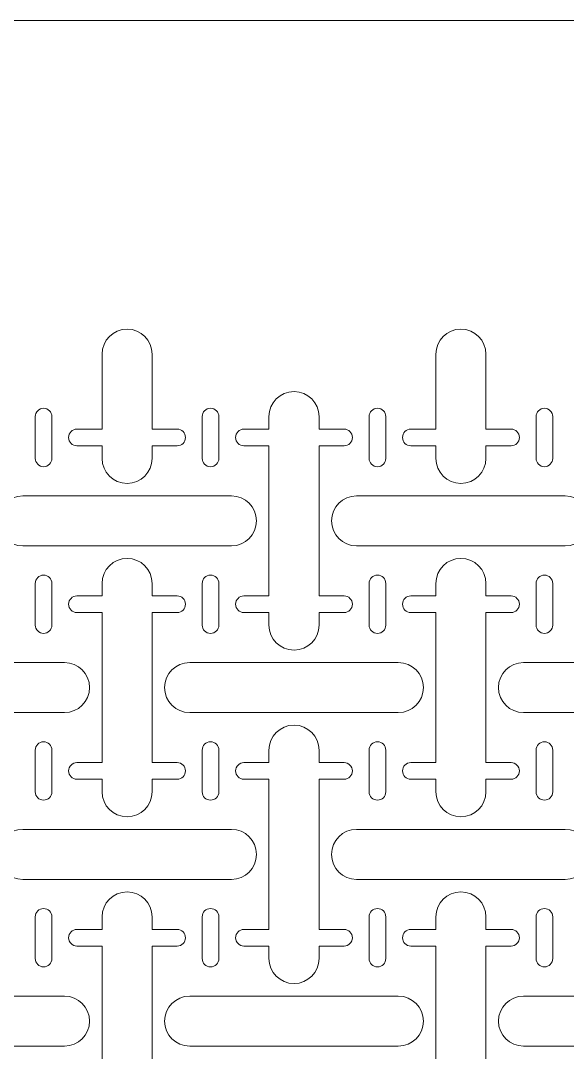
# Model space of a CAD drawing. Header units: metres. Extents: x 0 to 140, y 0 to 240.
# Drawn here: x 33.6 to 66.4, y 178.1 to 240 of the extents above; entities that cross this region are included whole.
import ezdxf

# ---------------------------------------------------------------- set-up
doc = ezdxf.new("R2010")
doc.units = ezdxf.units.M
doc.layers.add('TOP', color=1, linetype='Continuous', lineweight=0)

msp = doc.modelspace()

# ---------------------------------------------------------------- linework, layer by layer
at = {"layer": 'TOP'}
for p, q in [((140, 240), (0, 240)), ((38.5, 215.5), (38.5, 220)), ((41.5, 215.5), (41.5, 220)), ((58.5, 215.5), (58.5, 220)), ((61.5, 215.5), (61.5, 220)), ((34.5, 213.75), (34.5, 216.25)), ((34.5, 213.75), (34.5, 216.25)), ((34.5, 213.75), (34.5, 216.25)), ((34.5, 213.75), (34.5, 216.25)), ((34.5, 213.75), (34.5, 216.25)), ((34.5, 213.75), (34.5, 216.25)), ((34.5, 213.75), (34.5, 216.25)), ((34.5, 213.75), (34.5, 216.25)), ((34.5, 213.75), (34.5, 216.25)), ((34.5, 213.75), (34.5, 216.25)), ((34.5, 213.75), (34.5, 216.25)), ((34.5, 213.75), (34.5, 216.25)), ((34.5, 213.75), (34.5, 216.25)), ((35.5, 213.75), (35.5, 216.25)), ((35.5, 213.75), (35.5, 216.25)), ((35.5, 213.75), (35.5, 216.25)), ((35.5, 213.75), (35.5, 216.25)), ((35.5, 213.75), (35.5, 216.25)), ((35.5, 213.75), (35.5, 216.25)), ((35.5, 213.75), (35.5, 216.25)), ((35.5, 213.75), (35.5, 216.25)), ((35.5, 213.75), (35.5, 216.25)), ((35.5, 213.75), (35.5, 216.25)), ((35.5, 213.75), (35.5, 216.25)), ((35.5, 213.75), (35.5, 216.25)), ((35.5, 213.75), (35.5, 216.25)), ((44.5, 213.75), (44.5, 216.25)), ((44.5, 213.75), (44.5, 216.25)), ((44.5, 213.75), (44.5, 216.25)), ((44.5, 213.75), (44.5, 216.25)), ((44.5, 213.75), (44.5, 216.25)), ((44.5, 213.75), (44.5, 216.25)), ((44.5, 213.75), (44.5, 216.25)), ((44.5, 213.75), (44.5, 216.25)), ((44.5, 213.75), (44.5, 216.25)), ((44.5, 213.75), (44.5, 216.25)), ((44.5, 213.75), (44.5, 216.25)), ((44.5, 213.75), (44.5, 216.25)), ((44.5, 213.75), (44.5, 216.25)), ((45.5, 213.75), (45.5, 216.25)), ((45.5, 213.75), (45.5, 216.25)), ((45.5, 213.75), (45.5, 216.25)), ((45.5, 213.75), (45.5, 216.25)), ((45.5, 213.75), (45.5, 216.25)), ((45.5, 213.75), (45.5, 216.25)), ((45.5, 213.75), (45.5, 216.25)), ((45.5, 213.75), (45.5, 216.25)), ((45.5, 213.75), (45.5, 216.25)), ((45.5, 213.75), (45.5, 216.25)), ((45.5, 213.75), (45.5, 216.25)), ((45.5, 213.75), (45.5, 216.25)), ((45.5, 213.75), (45.5, 216.25)), ((48.5, 215.5), (48.5, 216.25)), ((51.5, 215.5), (51.5, 216.25)), ((54.5, 213.75), (54.5, 216.25)), ((54.5, 213.75), (54.5, 216.25)), ((54.5, 213.75), (54.5, 216.25)), ((54.5, 213.75), (54.5, 216.25)), ((54.5, 213.75), (54.5, 216.25)), ((54.5, 213.75), (54.5, 216.25)), ((54.5, 213.75), (54.5, 216.25)), ((54.5, 213.75), (54.5, 216.25)), ((54.5, 213.75), (54.5, 216.25)), ((54.5, 213.75), (54.5, 216.25)), ((54.5, 213.75), (54.5, 216.25)), ((54.5, 213.75), (54.5, 216.25)), ((54.5, 213.75), (54.5, 216.25)), ((55.5, 213.75), (55.5, 216.25)), ((55.5, 213.75), (55.5, 216.25)), ((55.5, 213.75), (55.5, 216.25)), ((55.5, 213.75), (55.5, 216.25)), ((55.5, 213.75), (55.5, 216.25)), ((55.5, 213.75), (55.5, 216.25)), ((55.5, 213.75), (55.5, 216.25)), ((55.5, 213.75), (55.5, 216.25)), ((55.5, 213.75), (55.5, 216.25)), ((55.5, 213.75), (55.5, 216.25)), ((55.5, 213.75), (55.5, 216.25)), ((55.5, 213.75), (55.5, 216.25)), ((55.5, 213.75), (55.5, 216.25)), ((64.5, 213.75), (64.5, 216.25)), ((64.5, 213.75), (64.5, 216.25)), ((64.5, 213.75), (64.5, 216.25)), ((64.5, 213.75), (64.5, 216.25)), ((64.5, 213.75), (64.5, 216.25)), ((64.5, 213.75), (64.5, 216.25)), ((64.5, 213.75), (64.5, 216.25)), ((64.5, 213.75), (64.5, 216.25)), ((64.5, 213.75), (64.5, 216.25)), ((64.5, 213.75), (64.5, 216.25)), ((64.5, 213.75), (64.5, 216.25)), ((64.5, 213.75), (64.5, 216.25)), ((64.5, 213.75), (64.5, 216.25)), ((65.5, 213.75), (65.5, 216.25)), ((65.5, 213.75), (65.5, 216.25)), ((65.5, 213.75), (65.5, 216.25)), ((65.5, 213.75), (65.5, 216.25)), ((65.5, 213.75), (65.5, 216.25)), ((65.5, 213.75), (65.5, 216.25)), ((65.5, 213.75), (65.5, 216.25)), ((65.5, 213.75), (65.5, 216.25)), ((65.5, 213.75), (65.5, 216.25)), ((65.5, 213.75), (65.5, 216.25)), ((65.5, 213.75), (65.5, 216.25)), ((65.5, 213.75), (65.5, 216.25)), ((65.5, 213.75), (65.5, 216.25)), ((37, 215.5), (38.5, 215.5)), ((43, 215.5), (41.5, 215.5)), ((47, 215.5), (48.5, 215.5)), ((53, 215.5), (51.5, 215.5)), ((57, 215.5), (58.5, 215.5)), ((63, 215.5), (61.5, 215.5)), ((38.5, 214.5), (37, 214.5)), ((38.5, 213.75), (38.5, 214.5)), ((41.5, 213.75), (41.5, 214.5)), ((41.5, 214.5), (43, 214.5)), ((48.5, 214.5), (47, 214.5)), ((48.5, 205.5), (48.5, 214.5)), ((51.5, 205.5), (51.5, 214.5)), ((51.5, 214.5), (53, 214.5)), ((58.5, 214.5), (57, 214.5)), ((58.5, 213.75), (58.5, 214.5)), ((61.5, 213.75), (61.5, 214.5)), ((61.5, 214.5), (63, 214.5)), ((33.75, 211.5), (46.25, 211.5)), ((53.75, 211.5), (66.25, 211.5)), ((33.75, 208.5), (46.25, 208.5)), ((53.75, 208.5), (66.25, 208.5)), ((34.5, 203.75), (34.5, 206.25)), ((34.5, 203.75), (34.5, 206.25)), ((34.5, 203.75), (34.5, 206.25)), ((34.5, 203.75), (34.5, 206.25)), ((34.5, 203.75), (34.5, 206.25)), ((34.5, 203.75), (34.5, 206.25)), ((34.5, 203.75), (34.5, 206.25)), ((34.5, 203.75), (34.5, 206.25)), ((34.5, 203.75), (34.5, 206.25)), ((34.5, 203.75), (34.5, 206.25)), ((34.5, 203.75), (34.5, 206.25)), ((34.5, 203.75), (34.5, 206.25)), ((34.5, 203.75), (34.5, 206.25)), ((35.5, 203.75), (35.5, 206.25)), ((35.5, 203.75), (35.5, 206.25)), ((35.5, 203.75), (35.5, 206.25)), ((35.5, 203.75), (35.5, 206.25)), ((35.5, 203.75), (35.5, 206.25)), ((35.5, 203.75), (35.5, 206.25)), ((35.5, 203.75), (35.5, 206.25)), ((35.5, 203.75), (35.5, 206.25)), ((35.5, 203.75), (35.5, 206.25)), ((35.5, 203.75), (35.5, 206.25)), ((35.5, 203.75), (35.5, 206.25)), ((35.5, 203.75), (35.5, 206.25)), ((35.5, 203.75), (35.5, 206.25)), ((38.5, 205.5), (38.5, 206.25)), ((41.5, 205.5), (41.5, 206.25)), ((44.5, 203.75), (44.5, 206.25)), ((44.5, 203.75), (44.5, 206.25)), ((44.5, 203.75), (44.5, 206.25)), ((44.5, 203.75), (44.5, 206.25)), ((44.5, 203.75), (44.5, 206.25)), ((44.5, 203.75), (44.5, 206.25)), ((44.5, 203.75), (44.5, 206.25)), ((44.5, 203.75), (44.5, 206.25)), ((44.5, 203.75), (44.5, 206.25)), ((44.5, 203.75), (44.5, 206.25)), ((44.5, 203.75), (44.5, 206.25)), ((44.5, 203.75), (44.5, 206.25)), ((44.5, 203.75), (44.5, 206.25)), ((45.5, 203.75), (45.5, 206.25)), ((45.5, 203.75), (45.5, 206.25)), ((45.5, 203.75), (45.5, 206.25)), ((45.5, 203.75), (45.5, 206.25)), ((45.5, 203.75), (45.5, 206.25)), ((45.5, 203.75), (45.5, 206.25)), ((45.5, 203.75), (45.5, 206.25)), ((45.5, 203.75), (45.5, 206.25)), ((45.5, 203.75), (45.5, 206.25)), ((45.5, 203.75), (45.5, 206.25)), ((45.5, 203.75), (45.5, 206.25)), ((45.5, 203.75), (45.5, 206.25)), ((45.5, 203.75), (45.5, 206.25)), ((54.5, 203.75), (54.5, 206.25)), ((54.5, 203.75), (54.5, 206.25)), ((54.5, 203.75), (54.5, 206.25)), ((54.5, 203.75), (54.5, 206.25)), ((54.5, 203.75), (54.5, 206.25)), ((54.5, 203.75), (54.5, 206.25)), ((54.5, 203.75), (54.5, 206.25)), ((54.5, 203.75), (54.5, 206.25)), ((54.5, 203.75), (54.5, 206.25)), ((54.5, 203.75), (54.5, 206.25)), ((54.5, 203.75), (54.5, 206.25)), ((54.5, 203.75), (54.5, 206.25)), ((54.5, 203.75), (54.5, 206.25)), ((55.5, 203.75), (55.5, 206.25)), ((55.5, 203.75), (55.5, 206.25)), ((55.5, 203.75), (55.5, 206.25)), ((55.5, 203.75), (55.5, 206.25)), ((55.5, 203.75), (55.5, 206.25)), ((55.5, 203.75), (55.5, 206.25)), ((55.5, 203.75), (55.5, 206.25)), ((55.5, 203.75), (55.5, 206.25)), ((55.5, 203.75), (55.5, 206.25)), ((55.5, 203.75), (55.5, 206.25)), ((55.5, 203.75), (55.5, 206.25)), ((55.5, 203.75), (55.5, 206.25)), ((55.5, 203.75), (55.5, 206.25)), ((58.5, 205.5), (58.5, 206.25)), ((61.5, 205.5), (61.5, 206.25)), ((64.5, 203.75), (64.5, 206.25)), ((64.5, 203.75), (64.5, 206.25)), ((64.5, 203.75), (64.5, 206.25)), ((64.5, 203.75), (64.5, 206.25)), ((64.5, 203.75), (64.5, 206.25)), ((64.5, 203.75), (64.5, 206.25)), ((64.5, 203.75), (64.5, 206.25)), ((64.5, 203.75), (64.5, 206.25)), ((64.5, 203.75), (64.5, 206.25)), ((64.5, 203.75), (64.5, 206.25)), ((64.5, 203.75), (64.5, 206.25)), ((64.5, 203.75), (64.5, 206.25)), ((64.5, 203.75), (64.5, 206.25)), ((65.5, 203.75), (65.5, 206.25)), ((65.5, 203.75), (65.5, 206.25)), ((65.5, 203.75), (65.5, 206.25)), ((65.5, 203.75), (65.5, 206.25)), ((65.5, 203.75), (65.5, 206.25)), ((65.5, 203.75), (65.5, 206.25)), ((65.5, 203.75), (65.5, 206.25)), ((65.5, 203.75), (65.5, 206.25)), ((65.5, 203.75), (65.5, 206.25)), ((65.5, 203.75), (65.5, 206.25)), ((65.5, 203.75), (65.5, 206.25)), ((65.5, 203.75), (65.5, 206.25)), ((65.5, 203.75), (65.5, 206.25)), ((37, 205.5), (38.5, 205.5)), ((43, 205.5), (41.5, 205.5)), ((47, 205.5), (48.5, 205.5)), ((53, 205.5), (51.5, 205.5)), ((57, 205.5), (58.5, 205.5)), ((63, 205.5), (61.5, 205.5)), ((38.5, 204.5), (37, 204.5)), ((38.5, 195.5), (38.5, 204.5)), ((41.5, 195.5), (41.5, 204.5)), ((41.5, 204.5), (43, 204.5)), ((48.5, 204.5), (47, 204.5)), ((48.5, 203.75), (48.5, 204.5)), ((51.5, 203.75), (51.5, 204.5)), ((51.5, 204.5), (53, 204.5)), ((58.5, 204.5), (57, 204.5)), ((58.5, 195.5), (58.5, 204.5)), ((61.5, 195.5), (61.5, 204.5)), ((61.5, 204.5), (63, 204.5)), ((23.75, 201.5), (36.25, 201.5)), ((43.75, 201.5), (56.25, 201.5)), ((63.75, 201.5), (76.25, 201.5)), ((23.75, 198.5), (36.25, 198.5)), ((43.75, 198.5), (56.25, 198.5)), ((63.75, 198.5), (76.25, 198.5)), ((34.5, 193.75), (34.5, 196.25)), ((34.5, 193.75), (34.5, 196.25)), ((34.5, 193.75), (34.5, 196.25)), ((34.5, 193.75), (34.5, 196.25)), ((34.5, 193.75), (34.5, 196.25)), ((34.5, 193.75), (34.5, 196.25)), ((34.5, 193.75), (34.5, 196.25)), ((34.5, 193.75), (34.5, 196.25)), ((34.5, 193.75), (34.5, 196.25)), ((34.5, 193.75), (34.5, 196.25)), ((34.5, 193.75), (34.5, 196.25)), ((34.5, 193.75), (34.5, 196.25)), ((34.5, 193.75), (34.5, 196.25)), ((35.5, 193.75), (35.5, 196.25)), ((35.5, 193.75), (35.5, 196.25)), ((35.5, 193.75), (35.5, 196.25)), ((35.5, 193.75), (35.5, 196.25)), ((35.5, 193.75), (35.5, 196.25)), ((35.5, 193.75), (35.5, 196.25)), ((35.5, 193.75), (35.5, 196.25)), ((35.5, 193.75), (35.5, 196.25)), ((35.5, 193.75), (35.5, 196.25)), ((35.5, 193.75), (35.5, 196.25)), ((35.5, 193.75), (35.5, 196.25)), ((35.5, 193.75), (35.5, 196.25)), ((35.5, 193.75), (35.5, 196.25)), ((44.5, 193.75), (44.5, 196.25)), ((44.5, 193.75), (44.5, 196.25)), ((44.5, 193.75), (44.5, 196.25)), ((44.5, 193.75), (44.5, 196.25)), ((44.5, 193.75), (44.5, 196.25)), ((44.5, 193.75), (44.5, 196.25)), ((44.5, 193.75), (44.5, 196.25)), ((44.5, 193.75), (44.5, 196.25)), ((44.5, 193.75), (44.5, 196.25)), ((44.5, 193.75), (44.5, 196.25)), ((44.5, 193.75), (44.5, 196.25)), ((44.5, 193.75), (44.5, 196.25)), ((44.5, 193.75), (44.5, 196.25)), ((45.5, 193.75), (45.5, 196.25)), ((45.5, 193.75), (45.5, 196.25)), ((45.5, 193.75), (45.5, 196.25)), ((45.5, 193.75), (45.5, 196.25)), ((45.5, 193.75), (45.5, 196.25)), ((45.5, 193.75), (45.5, 196.25)), ((45.5, 193.75), (45.5, 196.25)), ((45.5, 193.75), (45.5, 196.25)), ((45.5, 193.75), (45.5, 196.25)), ((45.5, 193.75), (45.5, 196.25)), ((45.5, 193.75), (45.5, 196.25)), ((45.5, 193.75), (45.5, 196.25)), ((45.5, 193.75), (45.5, 196.25)), ((48.5, 195.5), (48.5, 196.25)), ((51.5, 195.5), (51.5, 196.25)), ((54.5, 193.75), (54.5, 196.25)), ((54.5, 193.75), (54.5, 196.25)), ((54.5, 193.75), (54.5, 196.25)), ((54.5, 193.75), (54.5, 196.25)), ((54.5, 193.75), (54.5, 196.25)), ((54.5, 193.75), (54.5, 196.25)), ((54.5, 193.75), (54.5, 196.25)), ((54.5, 193.75), (54.5, 196.25)), ((54.5, 193.75), (54.5, 196.25)), ((54.5, 193.75), (54.5, 196.25)), ((54.5, 193.75), (54.5, 196.25)), ((54.5, 193.75), (54.5, 196.25)), ((54.5, 193.75), (54.5, 196.25)), ((55.5, 193.75), (55.5, 196.25)), ((55.5, 193.75), (55.5, 196.25)), ((55.5, 193.75), (55.5, 196.25)), ((55.5, 193.75), (55.5, 196.25)), ((55.5, 193.75), (55.5, 196.25)), ((55.5, 193.75), (55.5, 196.25)), ((55.5, 193.75), (55.5, 196.25)), ((55.5, 193.75), (55.5, 196.25)), ((55.5, 193.75), (55.5, 196.25)), ((55.5, 193.75), (55.5, 196.25)), ((55.5, 193.75), (55.5, 196.25)), ((55.5, 193.75), (55.5, 196.25)), ((55.5, 193.75), (55.5, 196.25)), ((64.5, 193.75), (64.5, 196.25)), ((64.5, 193.75), (64.5, 196.25)), ((64.5, 193.75), (64.5, 196.25)), ((64.5, 193.75), (64.5, 196.25)), ((64.5, 193.75), (64.5, 196.25)), ((64.5, 193.75), (64.5, 196.25)), ((64.5, 193.75), (64.5, 196.25)), ((64.5, 193.75), (64.5, 196.25)), ((64.5, 193.75), (64.5, 196.25)), ((64.5, 193.75), (64.5, 196.25)), ((64.5, 193.75), (64.5, 196.25)), ((64.5, 193.75), (64.5, 196.25)), ((64.5, 193.75), (64.5, 196.25)), ((65.5, 193.75), (65.5, 196.25)), ((65.5, 193.75), (65.5, 196.25)), ((65.5, 193.75), (65.5, 196.25)), ((65.5, 193.75), (65.5, 196.25)), ((65.5, 193.75), (65.5, 196.25)), ((65.5, 193.75), (65.5, 196.25)), ((65.5, 193.75), (65.5, 196.25)), ((65.5, 193.75), (65.5, 196.25)), ((65.5, 193.75), (65.5, 196.25)), ((65.5, 193.75), (65.5, 196.25)), ((65.5, 193.75), (65.5, 196.25)), ((65.5, 193.75), (65.5, 196.25)), ((65.5, 193.75), (65.5, 196.25)), ((37, 195.5), (38.5, 195.5)), ((43, 195.5), (41.5, 195.5)), ((47, 195.5), (48.5, 195.5)), ((53, 195.5), (51.5, 195.5)), ((57, 195.5), (58.5, 195.5)), ((63, 195.5), (61.5, 195.5)), ((38.5, 194.5), (37, 194.5)), ((38.5, 193.75), (38.5, 194.5)), ((41.5, 193.75), (41.5, 194.5)), ((41.5, 194.5), (43, 194.5)), ((48.5, 194.5), (47, 194.5)), ((48.5, 185.5), (48.5, 194.5)), ((51.5, 185.5), (51.5, 194.5)), ((51.5, 194.5), (53, 194.5)), ((58.5, 194.5), (57, 194.5)), ((58.5, 193.75), (58.5, 194.5)), ((61.5, 193.75), (61.5, 194.5)), ((61.5, 194.5), (63, 194.5)), ((33.75, 191.5), (46.25, 191.5)), ((53.75, 191.5), (66.25, 191.5)), ((33.75, 188.5), (46.25, 188.5)), ((53.75, 188.5), (66.25, 188.5)), ((34.5, 183.75), (34.5, 186.25)), ((34.5, 183.75), (34.5, 186.25)), ((34.5, 183.75), (34.5, 186.25)), ((34.5, 183.75), (34.5, 186.25)), ((34.5, 183.75), (34.5, 186.25)), ((34.5, 183.75), (34.5, 186.25)), ((34.5, 183.75), (34.5, 186.25)), ((34.5, 183.75), (34.5, 186.25)), ((34.5, 183.75), (34.5, 186.25)), ((34.5, 183.75), (34.5, 186.25)), ((34.5, 183.75), (34.5, 186.25)), ((34.5, 183.75), (34.5, 186.25)), ((34.5, 183.75), (34.5, 186.25)), ((35.5, 183.75), (35.5, 186.25)), ((35.5, 183.75), (35.5, 186.25)), ((35.5, 183.75), (35.5, 186.25)), ((35.5, 183.75), (35.5, 186.25)), ((35.5, 183.75), (35.5, 186.25)), ((35.5, 183.75), (35.5, 186.25)), ((35.5, 183.75), (35.5, 186.25)), ((35.5, 183.75), (35.5, 186.25)), ((35.5, 183.75), (35.5, 186.25)), ((35.5, 183.75), (35.5, 186.25)), ((35.5, 183.75), (35.5, 186.25)), ((35.5, 183.75), (35.5, 186.25)), ((35.5, 183.75), (35.5, 186.25)), ((38.5, 185.5), (38.5, 186.25)), ((41.5, 185.5), (41.5, 186.25)), ((44.5, 183.75), (44.5, 186.25)), ((44.5, 183.75), (44.5, 186.25)), ((44.5, 183.75), (44.5, 186.25)), ((44.5, 183.75), (44.5, 186.25)), ((44.5, 183.75), (44.5, 186.25)), ((44.5, 183.75), (44.5, 186.25)), ((44.5, 183.75), (44.5, 186.25)), ((44.5, 183.75), (44.5, 186.25)), ((44.5, 183.75), (44.5, 186.25)), ((44.5, 183.75), (44.5, 186.25)), ((44.5, 183.75), (44.5, 186.25)), ((44.5, 183.75), (44.5, 186.25)), ((44.5, 183.75), (44.5, 186.25)), ((45.5, 183.75), (45.5, 186.25)), ((45.5, 183.75), (45.5, 186.25)), ((45.5, 183.75), (45.5, 186.25)), ((45.5, 183.75), (45.5, 186.25)), ((45.5, 183.75), (45.5, 186.25)), ((45.5, 183.75), (45.5, 186.25)), ((45.5, 183.75), (45.5, 186.25)), ((45.5, 183.75), (45.5, 186.25)), ((45.5, 183.75), (45.5, 186.25)), ((45.5, 183.75), (45.5, 186.25)), ((45.5, 183.75), (45.5, 186.25)), ((45.5, 183.75), (45.5, 186.25)), ((45.5, 183.75), (45.5, 186.25)), ((54.5, 183.75), (54.5, 186.25)), ((54.5, 183.75), (54.5, 186.25)), ((54.5, 183.75), (54.5, 186.25)), ((54.5, 183.75), (54.5, 186.25)), ((54.5, 183.75), (54.5, 186.25)), ((54.5, 183.75), (54.5, 186.25)), ((54.5, 183.75), (54.5, 186.25)), ((54.5, 183.75), (54.5, 186.25)), ((54.5, 183.75), (54.5, 186.25)), ((54.5, 183.75), (54.5, 186.25)), ((54.5, 183.75), (54.5, 186.25)), ((54.5, 183.75), (54.5, 186.25)), ((54.5, 183.75), (54.5, 186.25)), ((55.5, 183.75), (55.5, 186.25)), ((55.5, 183.75), (55.5, 186.25)), ((55.5, 183.75), (55.5, 186.25)), ((55.5, 183.75), (55.5, 186.25)), ((55.5, 183.75), (55.5, 186.25)), ((55.5, 183.75), (55.5, 186.25)), ((55.5, 183.75), (55.5, 186.25)), ((55.5, 183.75), (55.5, 186.25)), ((55.5, 183.75), (55.5, 186.25)), ((55.5, 183.75), (55.5, 186.25)), ((55.5, 183.75), (55.5, 186.25)), ((55.5, 183.75), (55.5, 186.25)), ((55.5, 183.75), (55.5, 186.25)), ((58.5, 185.5), (58.5, 186.25)), ((61.5, 185.5), (61.5, 186.25)), ((64.5, 183.75), (64.5, 186.25)), ((64.5, 183.75), (64.5, 186.25)), ((64.5, 183.75), (64.5, 186.25)), ((64.5, 183.75), (64.5, 186.25)), ((64.5, 183.75), (64.5, 186.25)), ((64.5, 183.75), (64.5, 186.25)), ((64.5, 183.75), (64.5, 186.25)), ((64.5, 183.75), (64.5, 186.25)), ((64.5, 183.75), (64.5, 186.25)), ((64.5, 183.75), (64.5, 186.25)), ((64.5, 183.75), (64.5, 186.25)), ((64.5, 183.75), (64.5, 186.25)), ((64.5, 183.75), (64.5, 186.25)), ((65.5, 183.75), (65.5, 186.25)), ((65.5, 183.75), (65.5, 186.25)), ((65.5, 183.75), (65.5, 186.25)), ((65.5, 183.75), (65.5, 186.25)), ((65.5, 183.75), (65.5, 186.25)), ((65.5, 183.75), (65.5, 186.25)), ((65.5, 183.75), (65.5, 186.25)), ((65.5, 183.75), (65.5, 186.25)), ((65.5, 183.75), (65.5, 186.25)), ((65.5, 183.75), (65.5, 186.25)), ((65.5, 183.75), (65.5, 186.25)), ((65.5, 183.75), (65.5, 186.25)), ((65.5, 183.75), (65.5, 186.25)), ((37, 185.5), (38.5, 185.5)), ((43, 185.5), (41.5, 185.5)), ((47, 185.5), (48.5, 185.5)), ((53, 185.5), (51.5, 185.5)), ((57, 185.5), (58.5, 185.5)), ((63, 185.5), (61.5, 185.5)), ((38.5, 184.5), (37, 184.5)), ((38.5, 175.5), (38.5, 184.5)), ((41.5, 175.5), (41.5, 184.5)), ((41.5, 184.5), (43, 184.5)), ((48.5, 184.5), (47, 184.5)), ((48.5, 183.75), (48.5, 184.5)), ((51.5, 183.75), (51.5, 184.5)), ((51.5, 184.5), (53, 184.5)), ((58.5, 184.5), (57, 184.5)), ((58.5, 175.5), (58.5, 184.5)), ((61.5, 175.5), (61.5, 184.5)), ((61.5, 184.5), (63, 184.5)), ((23.75, 181.5), (36.25, 181.5)), ((43.75, 181.5), (56.25, 181.5)), ((63.75, 181.5), (76.25, 181.5)), ((23.75, 178.5), (36.25, 178.5)), ((43.75, 178.5), (56.25, 178.5)), ((63.75, 178.5), (76.25, 178.5))]:
    msp.add_line(p, q, dxfattribs=at)
for centre, radius, start, end in [((40, 220), 1.5, 0, 180), ((60, 220), 1.5, 0, 180), ((50, 216.25), 1.5, 0, 180), ((35, 216.25), 0.5, 0, 180), ((35, 216.25), 0.5, 0, 180), ((35, 216.25), 0.5, 0, 180), ((35, 216.25), 0.5, 0, 180), ((35, 216.25), 0.5, 0, 180), ((35, 216.25), 0.5, 0, 180), ((35, 216.25), 0.5, 0, 180), ((35, 216.25), 0.5, 0, 180), ((35, 216.25), 0.5, 0, 180), ((35, 216.25), 0.5, 0, 180), ((35, 216.25), 0.5, 0, 180), ((35, 216.25), 0.5, 0, 180), ((35, 216.25), 0.5, 0, 180), ((45, 216.25), 0.5, 0, 180), ((45, 216.25), 0.5, 0, 180), ((45, 216.25), 0.5, 0, 180), ((45, 216.25), 0.5, 0, 180), ((45, 216.25), 0.5, 0, 180), ((45, 216.25), 0.5, 0, 180), ((45, 216.25), 0.5, 0, 180), ((45, 216.25), 0.5, 0, 180), ((45, 216.25), 0.5, 0, 180), ((45, 216.25), 0.5, 0, 180), ((45, 216.25), 0.5, 0, 180), ((45, 216.25), 0.5, 0, 180), ((45, 216.25), 0.5, 0, 180), ((55, 216.25), 0.5, 0, 180), ((55, 216.25), 0.5, 0, 180), ((55, 216.25), 0.5, 0, 180), ((55, 216.25), 0.5, 0, 180), ((55, 216.25), 0.5, 0, 180), ((55, 216.25), 0.5, 0, 180), ((55, 216.25), 0.5, 0, 180), ((55, 216.25), 0.5, 0, 180), ((55, 216.25), 0.5, 0, 180), ((55, 216.25), 0.5, 0, 180), ((55, 216.25), 0.5, 0, 180), ((55, 216.25), 0.5, 0, 180), ((55, 216.25), 0.5, 0, 180), ((65, 216.25), 0.5, 0, 180), ((65, 216.25), 0.5, 0, 180), ((65, 216.25), 0.5, 0, 180), ((65, 216.25), 0.5, 0, 180), ((65, 216.25), 0.5, 0, 180), ((65, 216.25), 0.5, 0, 180), ((65, 216.25), 0.5, 0, 180), ((65, 216.25), 0.5, 0, 180), ((65, 216.25), 0.5, 0, 180), ((65, 216.25), 0.5, 0, 180), ((65, 216.25), 0.5, 0, 180), ((65, 216.25), 0.5, 0, 180), ((65, 216.25), 0.5, 0, 180), ((37, 215), 0.5, -270, -90), ((43, 215), 0.5, -90, 90), ((47, 215), 0.5, -270, -90), ((53, 215), 0.5, -90, 90), ((57, 215), 0.5, -270, -90), ((63, 215), 0.5, -90, 90), ((35, 213.75), 0.5, -180, 0), ((35, 213.75), 0.5, -180, 0), ((35, 213.75), 0.5, -180, 0), ((35, 213.75), 0.5, -180, 0), ((35, 213.75), 0.5, -180, 0), ((35, 213.75), 0.5, -180, 0), ((35, 213.75), 0.5, -180, 0), ((35, 213.75), 0.5, -180, 0), ((35, 213.75), 0.5, -180, 0), ((35, 213.75), 0.5, -180, 0), ((35, 213.75), 0.5, -180, 0), ((35, 213.75), 0.5, -180, 0), ((35, 213.75), 0.5, -180, 0), ((40, 213.75), 1.5, -180, 0), ((45, 213.75), 0.5, -180, 0), ((45, 213.75), 0.5, -180, 0), ((45, 213.75), 0.5, -180, 0), ((45, 213.75), 0.5, -180, 0), ((45, 213.75), 0.5, -180, 0), ((45, 213.75), 0.5, -180, 0), ((45, 213.75), 0.5, -180, 0), ((45, 213.75), 0.5, -180, 0), ((45, 213.75), 0.5, -180, 0), ((45, 213.75), 0.5, -180, 0), ((45, 213.75), 0.5, -180, 0), ((45, 213.75), 0.5, -180, 0), ((45, 213.75), 0.5, -180, 0), ((55, 213.75), 0.5, -180, 0), ((55, 213.75), 0.5, -180, 0), ((55, 213.75), 0.5, -180, 0), ((55, 213.75), 0.5, -180, 0), ((55, 213.75), 0.5, -180, 0), ((55, 213.75), 0.5, -180, 0), ((55, 213.75), 0.5, -180, 0), ((55, 213.75), 0.5, -180, 0), ((55, 213.75), 0.5, -180, 0), ((55, 213.75), 0.5, -180, 0), ((55, 213.75), 0.5, -180, 0), ((55, 213.75), 0.5, -180, 0), ((55, 213.75), 0.5, -180, 0), ((60, 213.75), 1.5, -180, 0), ((65, 213.75), 0.5, -180, 0), ((65, 213.75), 0.5, -180, 0), ((65, 213.75), 0.5, -180, 0), ((65, 213.75), 0.5, -180, 0), ((65, 213.75), 0.5, -180, 0), ((65, 213.75), 0.5, -180, 0), ((65, 213.75), 0.5, -180, 0), ((65, 213.75), 0.5, -180, 0), ((65, 213.75), 0.5, -180, 0), ((65, 213.75), 0.5, -180, 0), ((65, 213.75), 0.5, -180, 0), ((65, 213.75), 0.5, -180, 0), ((65, 213.75), 0.5, -180, 0), ((33.75, 210), 1.5, -270, -90), ((46.25, 210), 1.5, -90, 90), ((53.75, 210), 1.5, -270, -90), ((66.25, 210), 1.5, -90, 90), ((40, 206.25), 1.5, 0, 180), ((60, 206.25), 1.5, 0, 180), ((35, 206.25), 0.5, 0, 180), ((35, 206.25), 0.5, 0, 180), ((35, 206.25), 0.5, 0, 180), ((35, 206.25), 0.5, 0, 180), ((35, 206.25), 0.5, 0, 180), ((35, 206.25), 0.5, 0, 180), ((35, 206.25), 0.5, 0, 180), ((35, 206.25), 0.5, 0, 180), ((35, 206.25), 0.5, 0, 180), ((35, 206.25), 0.5, 0, 180), ((35, 206.25), 0.5, 0, 180), ((35, 206.25), 0.5, 0, 180), ((35, 206.25), 0.5, 0, 180), ((45, 206.25), 0.5, 0, 180), ((45, 206.25), 0.5, 0, 180), ((45, 206.25), 0.5, 0, 180), ((45, 206.25), 0.5, 0, 180), ((45, 206.25), 0.5, 0, 180), ((45, 206.25), 0.5, 0, 180), ((45, 206.25), 0.5, 0, 180), ((45, 206.25), 0.5, 0, 180), ((45, 206.25), 0.5, 0, 180), ((45, 206.25), 0.5, 0, 180), ((45, 206.25), 0.5, 0, 180), ((45, 206.25), 0.5, 0, 180), ((45, 206.25), 0.5, 0, 180), ((55, 206.25), 0.5, 0, 180), ((55, 206.25), 0.5, 0, 180), ((55, 206.25), 0.5, 0, 180), ((55, 206.25), 0.5, 0, 180), ((55, 206.25), 0.5, 0, 180), ((55, 206.25), 0.5, 0, 180), ((55, 206.25), 0.5, 0, 180), ((55, 206.25), 0.5, 0, 180), ((55, 206.25), 0.5, 0, 180), ((55, 206.25), 0.5, 0, 180), ((55, 206.25), 0.5, 0, 180), ((55, 206.25), 0.5, 0, 180), ((55, 206.25), 0.5, 0, 180), ((65, 206.25), 0.5, 0, 180), ((65, 206.25), 0.5, 0, 180), ((65, 206.25), 0.5, 0, 180), ((65, 206.25), 0.5, 0, 180), ((65, 206.25), 0.5, 0, 180), ((65, 206.25), 0.5, 0, 180), ((65, 206.25), 0.5, 0, 180), ((65, 206.25), 0.5, 0, 180), ((65, 206.25), 0.5, 0, 180), ((65, 206.25), 0.5, 0, 180), ((65, 206.25), 0.5, 0, 180), ((65, 206.25), 0.5, 0, 180), ((65, 206.25), 0.5, 0, 180), ((37, 205), 0.5, -270, -90), ((43, 205), 0.5, -90, 90), ((47, 205), 0.5, -270, -90), ((53, 205), 0.5, -90, 90), ((57, 205), 0.5, -270, -90), ((63, 205), 0.5, -90, 90), ((35, 203.75), 0.5, -180, 0), ((35, 203.75), 0.5, -180, 0), ((35, 203.75), 0.5, -180, 0), ((35, 203.75), 0.5, -180, 0), ((35, 203.75), 0.5, -180, 0), ((35, 203.75), 0.5, -180, 0), ((35, 203.75), 0.5, -180, 0), ((35, 203.75), 0.5, -180, 0), ((35, 203.75), 0.5, -180, 0), ((35, 203.75), 0.5, -180, 0), ((35, 203.75), 0.5, -180, 0), ((35, 203.75), 0.5, -180, 0), ((35, 203.75), 0.5, -180, 0), ((45, 203.75), 0.5, -180, 0), ((45, 203.75), 0.5, -180, 0), ((45, 203.75), 0.5, -180, 0), ((45, 203.75), 0.5, -180, 0), ((45, 203.75), 0.5, -180, 0), ((45, 203.75), 0.5, -180, 0), ((45, 203.75), 0.5, -180, 0), ((45, 203.75), 0.5, -180, 0), ((45, 203.75), 0.5, -180, 0), ((45, 203.75), 0.5, -180, 0), ((45, 203.75), 0.5, -180, 0), ((45, 203.75), 0.5, -180, 0), ((45, 203.75), 0.5, -180, 0), ((50, 203.75), 1.5, -180, 0), ((55, 203.75), 0.5, -180, 0), ((55, 203.75), 0.5, -180, 0), ((55, 203.75), 0.5, -180, 0), ((55, 203.75), 0.5, -180, 0), ((55, 203.75), 0.5, -180, 0), ((55, 203.75), 0.5, -180, 0), ((55, 203.75), 0.5, -180, 0), ((55, 203.75), 0.5, -180, 0), ((55, 203.75), 0.5, -180, 0), ((55, 203.75), 0.5, -180, 0), ((55, 203.75), 0.5, -180, 0), ((55, 203.75), 0.5, -180, 0), ((55, 203.75), 0.5, -180, 0), ((65, 203.75), 0.5, -180, 0), ((65, 203.75), 0.5, -180, 0), ((65, 203.75), 0.5, -180, 0), ((65, 203.75), 0.5, -180, 0), ((65, 203.75), 0.5, -180, 0), ((65, 203.75), 0.5, -180, 0), ((65, 203.75), 0.5, -180, 0), ((65, 203.75), 0.5, -180, 0), ((65, 203.75), 0.5, -180, 0), ((65, 203.75), 0.5, -180, 0), ((65, 203.75), 0.5, -180, 0), ((65, 203.75), 0.5, -180, 0), ((65, 203.75), 0.5, -180, 0), ((36.25, 200), 1.5, -90, 90), ((43.75, 200), 1.5, -270, -90), ((56.25, 200), 1.5, -90, 90), ((63.75, 200), 1.5, -270, -90), ((50, 196.25), 1.5, 0, 180), ((35, 196.25), 0.5, 0, 180), ((35, 196.25), 0.5, 0, 180), ((35, 196.25), 0.5, 0, 180), ((35, 196.25), 0.5, 0, 180), ((35, 196.25), 0.5, 0, 180), ((35, 196.25), 0.5, 0, 180), ((35, 196.25), 0.5, 0, 180), ((35, 196.25), 0.5, 0, 180), ((35, 196.25), 0.5, 0, 180), ((35, 196.25), 0.5, 0, 180), ((35, 196.25), 0.5, 0, 180), ((35, 196.25), 0.5, 0, 180), ((35, 196.25), 0.5, 0, 180), ((45, 196.25), 0.5, 0, 180), ((45, 196.25), 0.5, 0, 180), ((45, 196.25), 0.5, 0, 180), ((45, 196.25), 0.5, 0, 180), ((45, 196.25), 0.5, 0, 180), ((45, 196.25), 0.5, 0, 180), ((45, 196.25), 0.5, 0, 180), ((45, 196.25), 0.5, 0, 180), ((45, 196.25), 0.5, 0, 180), ((45, 196.25), 0.5, 0, 180), ((45, 196.25), 0.5, 0, 180), ((45, 196.25), 0.5, 0, 180), ((45, 196.25), 0.5, 0, 180), ((55, 196.25), 0.5, 0, 180), ((55, 196.25), 0.5, 0, 180), ((55, 196.25), 0.5, 0, 180), ((55, 196.25), 0.5, 0, 180), ((55, 196.25), 0.5, 0, 180), ((55, 196.25), 0.5, 0, 180), ((55, 196.25), 0.5, 0, 180), ((55, 196.25), 0.5, 0, 180), ((55, 196.25), 0.5, 0, 180), ((55, 196.25), 0.5, 0, 180), ((55, 196.25), 0.5, 0, 180), ((55, 196.25), 0.5, 0, 180), ((55, 196.25), 0.5, 0, 180), ((65, 196.25), 0.5, 0, 180), ((65, 196.25), 0.5, 0, 180), ((65, 196.25), 0.5, 0, 180), ((65, 196.25), 0.5, 0, 180), ((65, 196.25), 0.5, 0, 180), ((65, 196.25), 0.5, 0, 180), ((65, 196.25), 0.5, 0, 180), ((65, 196.25), 0.5, 0, 180), ((65, 196.25), 0.5, 0, 180), ((65, 196.25), 0.5, 0, 180), ((65, 196.25), 0.5, 0, 180), ((65, 196.25), 0.5, 0, 180), ((65, 196.25), 0.5, 0, 180), ((37, 195), 0.5, -270, -90), ((43, 195), 0.5, -90, 90), ((47, 195), 0.5, -270, -90), ((53, 195), 0.5, -90, 90), ((57, 195), 0.5, -270, -90), ((63, 195), 0.5, -90, 90), ((35, 193.75), 0.5, -180, 0), ((35, 193.75), 0.5, -180, 0), ((35, 193.75), 0.5, -180, 0), ((35, 193.75), 0.5, -180, 0), ((35, 193.75), 0.5, -180, 0), ((35, 193.75), 0.5, -180, 0), ((35, 193.75), 0.5, -180, 0), ((35, 193.75), 0.5, -180, 0), ((35, 193.75), 0.5, -180, 0), ((35, 193.75), 0.5, -180, 0), ((35, 193.75), 0.5, -180, 0), ((35, 193.75), 0.5, -180, 0), ((35, 193.75), 0.5, -180, 0), ((40, 193.75), 1.5, -180, 0), ((45, 193.75), 0.5, -180, 0), ((45, 193.75), 0.5, -180, 0), ((45, 193.75), 0.5, -180, 0), ((45, 193.75), 0.5, -180, 0), ((45, 193.75), 0.5, -180, 0), ((45, 193.75), 0.5, -180, 0), ((45, 193.75), 0.5, -180, 0), ((45, 193.75), 0.5, -180, 0), ((45, 193.75), 0.5, -180, 0), ((45, 193.75), 0.5, -180, 0), ((45, 193.75), 0.5, -180, 0), ((45, 193.75), 0.5, -180, 0), ((45, 193.75), 0.5, -180, 0), ((55, 193.75), 0.5, -180, 0), ((55, 193.75), 0.5, -180, 0), ((55, 193.75), 0.5, -180, 0), ((55, 193.75), 0.5, -180, 0), ((55, 193.75), 0.5, -180, 0), ((55, 193.75), 0.5, -180, 0), ((55, 193.75), 0.5, -180, 0), ((55, 193.75), 0.5, -180, 0), ((55, 193.75), 0.5, -180, 0), ((55, 193.75), 0.5, -180, 0), ((55, 193.75), 0.5, -180, 0), ((55, 193.75), 0.5, -180, 0), ((55, 193.75), 0.5, -180, 0), ((60, 193.75), 1.5, -180, 0), ((65, 193.75), 0.5, -180, 0), ((65, 193.75), 0.5, -180, 0), ((65, 193.75), 0.5, -180, 0), ((65, 193.75), 0.5, -180, 0), ((65, 193.75), 0.5, -180, 0), ((65, 193.75), 0.5, -180, 0), ((65, 193.75), 0.5, -180, 0), ((65, 193.75), 0.5, -180, 0), ((65, 193.75), 0.5, -180, 0), ((65, 193.75), 0.5, -180, 0), ((65, 193.75), 0.5, -180, 0), ((65, 193.75), 0.5, -180, 0), ((65, 193.75), 0.5, -180, 0), ((33.75, 190), 1.5, -270, -90), ((46.25, 190), 1.5, -90, 90), ((53.75, 190), 1.5, -270, -90), ((66.25, 190), 1.5, -90, 90), ((40, 186.25), 1.5, 0, 180), ((60, 186.25), 1.5, 0, 180), ((35, 186.25), 0.5, 0, 180), ((35, 186.25), 0.5, 0, 180), ((35, 186.25), 0.5, 0, 180), ((35, 186.25), 0.5, 0, 180), ((35, 186.25), 0.5, 0, 180), ((35, 186.25), 0.5, 0, 180), ((35, 186.25), 0.5, 0, 180), ((35, 186.25), 0.5, 0, 180), ((35, 186.25), 0.5, 0, 180), ((35, 186.25), 0.5, 0, 180), ((35, 186.25), 0.5, 0, 180), ((35, 186.25), 0.5, 0, 180), ((35, 186.25), 0.5, 0, 180), ((45, 186.25), 0.5, 0, 180), ((45, 186.25), 0.5, 0, 180), ((45, 186.25), 0.5, 0, 180), ((45, 186.25), 0.5, 0, 180), ((45, 186.25), 0.5, 0, 180), ((45, 186.25), 0.5, 0, 180), ((45, 186.25), 0.5, 0, 180), ((45, 186.25), 0.5, 0, 180), ((45, 186.25), 0.5, 0, 180), ((45, 186.25), 0.5, 0, 180), ((45, 186.25), 0.5, 0, 180), ((45, 186.25), 0.5, 0, 180), ((45, 186.25), 0.5, 0, 180), ((55, 186.25), 0.5, 0, 180), ((55, 186.25), 0.5, 0, 180), ((55, 186.25), 0.5, 0, 180), ((55, 186.25), 0.5, 0, 180), ((55, 186.25), 0.5, 0, 180), ((55, 186.25), 0.5, 0, 180), ((55, 186.25), 0.5, 0, 180), ((55, 186.25), 0.5, 0, 180), ((55, 186.25), 0.5, 0, 180), ((55, 186.25), 0.5, 0, 180), ((55, 186.25), 0.5, 0, 180), ((55, 186.25), 0.5, 0, 180), ((55, 186.25), 0.5, 0, 180), ((65, 186.25), 0.5, 0, 180), ((65, 186.25), 0.5, 0, 180), ((65, 186.25), 0.5, 0, 180), ((65, 186.25), 0.5, 0, 180), ((65, 186.25), 0.5, 0, 180), ((65, 186.25), 0.5, 0, 180), ((65, 186.25), 0.5, 0, 180), ((65, 186.25), 0.5, 0, 180), ((65, 186.25), 0.5, 0, 180), ((65, 186.25), 0.5, 0, 180), ((65, 186.25), 0.5, 0, 180), ((65, 186.25), 0.5, 0, 180), ((65, 186.25), 0.5, 0, 180), ((37, 185), 0.5, -270, -90), ((43, 185), 0.5, -90, 90), ((47, 185), 0.5, -270, -90), ((53, 185), 0.5, -90, 90), ((57, 185), 0.5, -270, -90), ((63, 185), 0.5, -90, 90), ((35, 183.75), 0.5, -180, 0), ((35, 183.75), 0.5, -180, 0), ((35, 183.75), 0.5, -180, 0), ((35, 183.75), 0.5, -180, 0), ((35, 183.75), 0.5, -180, 0), ((35, 183.75), 0.5, -180, 0), ((35, 183.75), 0.5, -180, 0), ((35, 183.75), 0.5, -180, 0), ((35, 183.75), 0.5, -180, 0), ((35, 183.75), 0.5, -180, 0), ((35, 183.75), 0.5, -180, 0), ((35, 183.75), 0.5, -180, 0), ((35, 183.75), 0.5, -180, 0), ((45, 183.75), 0.5, -180, 0), ((45, 183.75), 0.5, -180, 0), ((45, 183.75), 0.5, -180, 0), ((45, 183.75), 0.5, -180, 0), ((45, 183.75), 0.5, -180, 0), ((45, 183.75), 0.5, -180, 0), ((45, 183.75), 0.5, -180, 0), ((45, 183.75), 0.5, -180, 0), ((45, 183.75), 0.5, -180, 0), ((45, 183.75), 0.5, -180, 0), ((45, 183.75), 0.5, -180, 0), ((45, 183.75), 0.5, -180, 0), ((45, 183.75), 0.5, -180, 0), ((50, 183.75), 1.5, -180, 0), ((55, 183.75), 0.5, -180, 0), ((55, 183.75), 0.5, -180, 0), ((55, 183.75), 0.5, -180, 0), ((55, 183.75), 0.5, -180, 0), ((55, 183.75), 0.5, -180, 0), ((55, 183.75), 0.5, -180, 0), ((55, 183.75), 0.5, -180, 0), ((55, 183.75), 0.5, -180, 0), ((55, 183.75), 0.5, -180, 0), ((55, 183.75), 0.5, -180, 0), ((55, 183.75), 0.5, -180, 0), ((55, 183.75), 0.5, -180, 0), ((55, 183.75), 0.5, -180, 0), ((65, 183.75), 0.5, -180, 0), ((65, 183.75), 0.5, -180, 0), ((65, 183.75), 0.5, -180, 0), ((65, 183.75), 0.5, -180, 0), ((65, 183.75), 0.5, -180, 0), ((65, 183.75), 0.5, -180, 0), ((65, 183.75), 0.5, -180, 0), ((65, 183.75), 0.5, -180, 0), ((65, 183.75), 0.5, -180, 0), ((65, 183.75), 0.5, -180, 0), ((65, 183.75), 0.5, -180, 0), ((65, 183.75), 0.5, -180, 0), ((65, 183.75), 0.5, -180, 0), ((36.25, 180), 1.5, -90, 90), ((43.75, 180), 1.5, -270, -90), ((56.25, 180), 1.5, -90, 90), ((63.75, 180), 1.5, -270, -90)]:
    msp.add_arc(centre, radius, start, end, dxfattribs=at)

doc.saveas('drawing.dxf')
